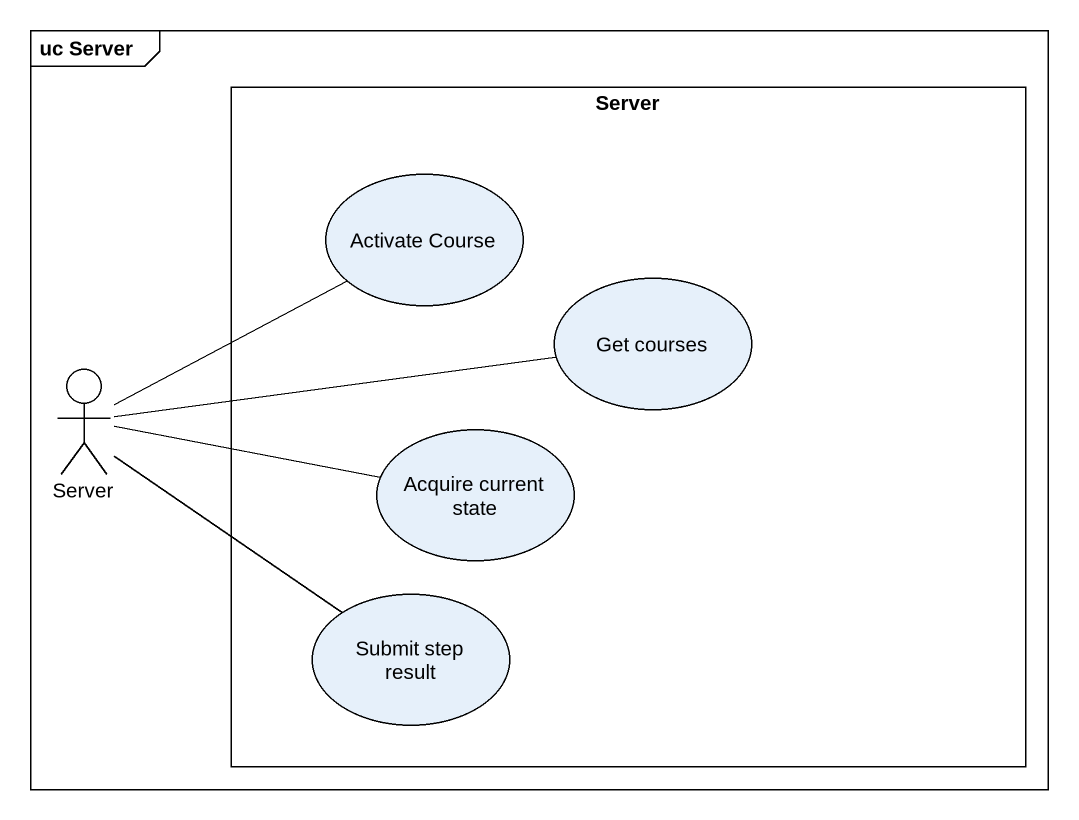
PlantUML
@startuml
mainframe uc Server
rectangle Server {
  usecase "Activate Course" as Activate_Course
  usecase "Get courses" as Get_courses
  usecase "Acquire current state" as Acquire_current_state
  usecase "Submit step result" as Submit_step_result
}
actor "Server" as Server_2
Activate_Course -- Server_2
Server_2 -right- Get_courses
Server_2 -right- Acquire_current_state
Server_2 -- Submit_step_result
@enduml
